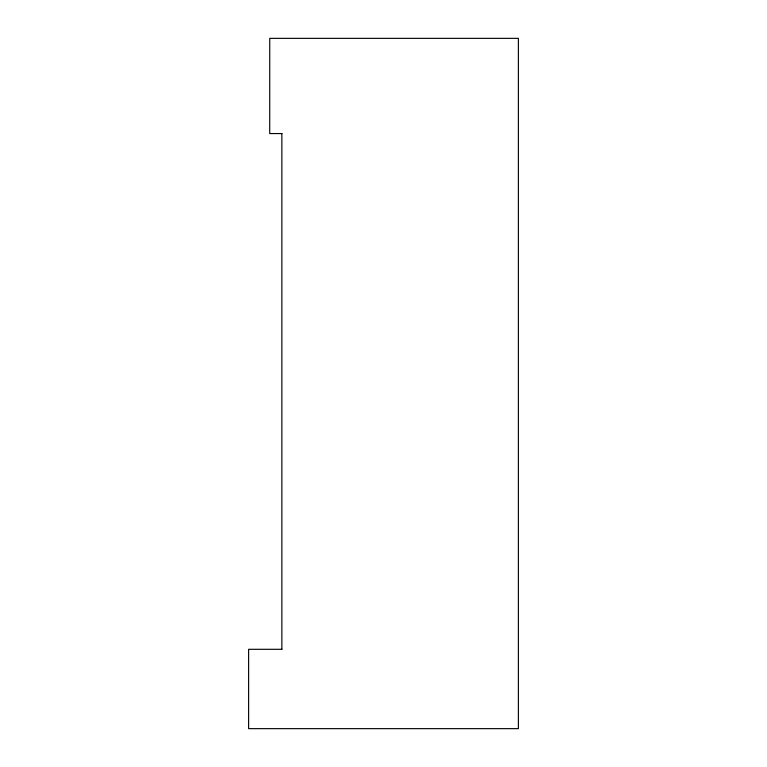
<?xml version="1.0" encoding="UTF-8"?>
<svg xmlns="http://www.w3.org/2000/svg" width="767" height="767" viewBox="0 0 767 767"><rect width="100%" height="100%" fill="white"/><g stroke="black" fill="none" stroke-linecap="round" stroke-linejoin="round"><path stroke-width="1.15" d="M281.949 133.563L269.716 133.563L269.744 38.35L518.387 38.35L518.387 728.65L248.613 728.65L248.613 649.304L281.949 649.304M281.863 133.563L281.863 649.304"/></g></svg>
